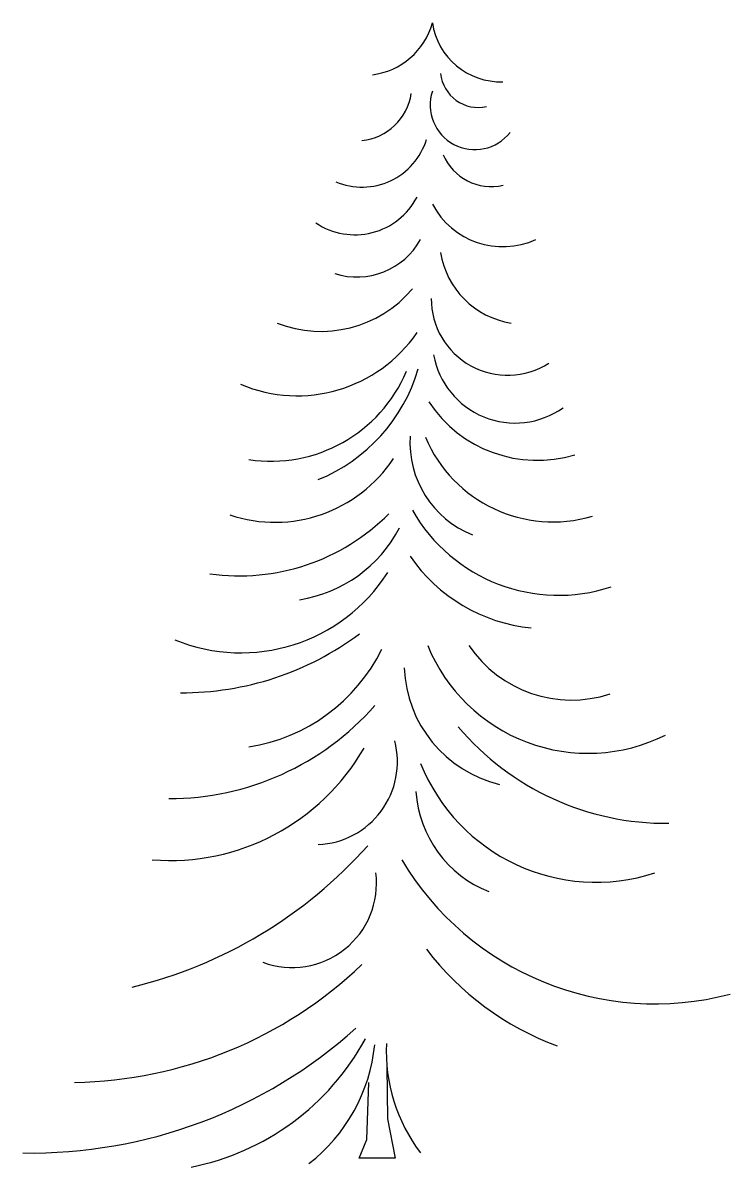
# Model space of a CAD drawing. Extents: x 40.2 to 42.87, y 39.64 to 43.96.
import ezdxf

# ---------------------------------------------------------------- set-up
doc = ezdxf.new("R2010")
doc.units = 0
doc.layers.get('0').update_dxf_attribs({"linetype": 'CONTINUOUS'})

msp = doc.modelspace()

# ---------------------------------------------------------------- linework, layer by layer
at = {"color": 0}
msp.add_lwpolyline([(41.57, 40.0146), (41.5733, 39.8174), (41.6013, 39.6696), (41.4657, 39.6696), (41.4949, 39.74), (41.5025, 39.9546)], dxfattribs=at)
for centre, radius, start, end in [((41.4838, 44.0263), 0.2681, 276.8161, 344.7229), ((42.0003, 43.9939), 0.2607, 188.4463, 271.9425), ((41.9152, 43.7788), 0.1423, 185.7783, 282.9227), ((41.4545, 43.7206), 0.2105, 275.8001, 351.3861), ((41.9027, 43.6455), 0.1685, 161.8774, 322.2622), ((41.477, 43.5899), 0.2543, 247.0807, 343.039), ((41.9657, 43.5368), 0.1993, 203.3041, 282.6527), ((41.4496, 43.421), 0.2654, 236.3253, 332.3701), ((42.0085, 43.411), 0.3005, 207.7318, 294.6191), ((41.4564, 43.2733), 0.2771, 252.5992, 330.7377), ((42.0891, 43.1378), 0.3192, 188.7946, 261.2295), ((41.3215, 43.2432), 0.4524, 248.5131, 319.7825), ((42.0266, 42.9139), 0.2886, 179.6627, 302.7315), ((41.2319, 43.0961), 0.5484, 247.0389, 325.6585), ((42.0552, 42.7579), 0.3131, 190.2428, 305.2832), ((41.066, 42.8327), 0.6497, 292.1882, 343.5714), ((41.1318, 42.8578), 0.5573, 261.4614, 337.0062), ((42.1396, 42.7958), 0.492, 213.4703, 286.63), ((42.0355, 42.3727), 0.3781, 176.5202, 247.9601), ((42.1982, 42.5953), 0.5237, 202.9533, 286.5182), ((41.148, 42.6063), 0.5362, 251.502, 326.6102), ((41.0129, 42.6659), 0.7981, 262.0329, 315.0712), ((42.2189, 42.4294), 0.6349, 209.6198, 288.3001), ((41.1614, 42.2863), 0.5147, 278.811, 332.5234), ((42.1794, 42.3004), 0.6325, 214.4888, 264.2478), ((41.0194, 42.2358), 0.6586, 247.6495, 327.3001), ((40.7974, 42.546), 1.1195, 269.6853, 306.7324), ((40.9469, 41.8876), 0.6733, 278.7264, 333.868), ((42.3305, 41.8522), 0.6545, 202.2453, 296.5109), ((42.2679, 41.8667), 0.4679, 214.0843, 288.1657), ((42.1074, 41.5385), 0.4719, 182.2629, 256.333), ((40.7473, 42.0629), 1.0363, 269.966, 318.6092), ((42.6257, 41.9617), 1.0284, 220.2084, 270.5815), ((40.7508, 41.6392), 0.8463, 265.5074, 330.1278), ((41.2977, 41.1655), 0.3126, 272.5004, 14.6025), ((42.3604, 41.4238), 0.7129, 201.7303, 288.18), ((42.1166, 41.0821), 0.4372, 183.778, 248.4407), ((40.1985, 42.007), 1.7407, 283.6363, 318.2919), ((42.5836, 41.3656), 1.1137, 210.7957, 284.7508), ((41.2129, 40.7076), 0.3186, 249.7186, 7.0109), ((42.5961, 41.1269), 1.1022, 217.3827, 249.7046), ((40.3661, 41.5623), 1.6071, 270.8935, 313.6686), ((40.2247, 41.5262), 1.8377, 269.0887, 311.9678), ((40.6441, 40.5785), 0.9616, 281.2141, 331.5047), ((40.8781, 40.1627), 0.6499, 307.7225, 354.2447), ((42.1972, 40.0712), 0.6288, 177.1912, 217.4695)]:
    msp.add_arc(centre, radius, start, end, dxfattribs=at)

doc.saveas('drawing.dxf')
